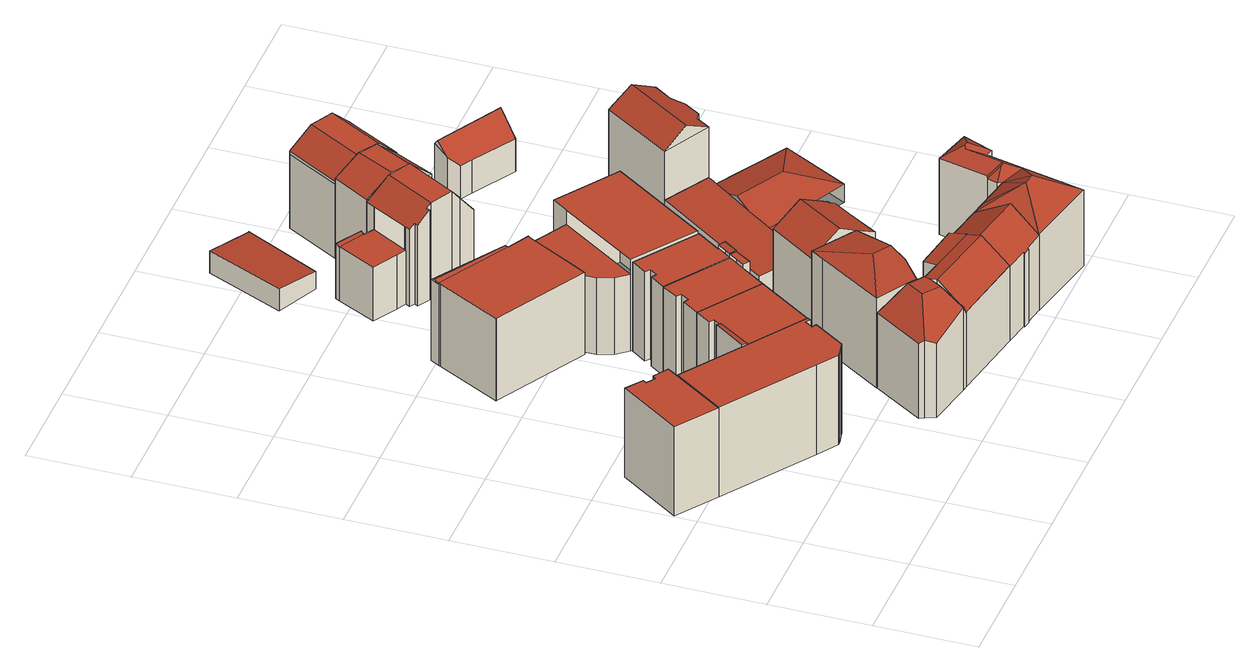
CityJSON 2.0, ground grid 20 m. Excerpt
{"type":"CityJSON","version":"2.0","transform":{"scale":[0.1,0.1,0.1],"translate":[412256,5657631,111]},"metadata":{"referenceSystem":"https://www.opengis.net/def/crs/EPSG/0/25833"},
"CityObjects":{
"building1":{"type":"Building","attributes":{"Dachtyp_tdc":"tdcPolyFlatRoof","Gemeindeschluessel":14612000,"Dachneigung":0,"QualitaetDacherkennung":50,"Geometrietyp2DReferenz":"3000","measuredHeight":19.53,"function":"31001_9998","roofType":"1000"},"geometry":[{"type":"Solid","lod":"2","boundaries":[[[[0,1,2,3]],[[1,4,5,2]],[[4,6,7,5]],[[6,8,9,7]],[[10,11,12,13]],[[11,14,15,12]],[[14,0,3,15]],[[14,11,10,16,8,6,4,1,0]],[[3,2,5,7,9,17,13,12,15]],[[8,16,17,9]],[[16,10,13,17]]]],"semantics":{"surfaces":[{"type":"WallSurface"},{"type":"RoofSurface"},{"type":"GroundSurface"}],"values":[[0,0,0,0,0,0,0,1,2,0,0]]}}]},
"building2":{"type":"Building","attributes":{"Dachtyp_tdc":"tdcPolyFlatRoof","Gemeindeschluessel":14612000,"Dachneigung":0,"QualitaetDacherkennung":45,"Geometrietyp2DReferenz":"3000","measuredHeight":19.58,"function":"31001_9998","roofType":"1000"},"geometry":[{"type":"Solid","lod":"2","boundaries":[[[[18,19,20,21]],[[19,22,23,20]],[[22,24,25,23]],[[24,26,27,25]],[[26,28,29,27]],[[28,30,15,29]],[[30,31,12,15]],[[31,32,33,12]],[[32,34,35,33]],[[34,36,37,35]],[[36,38,39,37]],[[38,40,41,39]],[[40,18,21,41]],[[40,38,36,34,32,31,30,28,26,24,22,19,18]],[[21,20,23,25,27,29,15,12,33,35,37,39,41]]]],"semantics":{"surfaces":[{"type":"WallSurface"},{"type":"RoofSurface"},{"type":"GroundSurface"}],"values":[[0,0,0,0,0,0,0,0,0,0,0,0,0,1,2]]}}]},
"building3":{"type":"Building","attributes":{"Gemeindeschluessel":14612000,"Geometrietyp2DReferenz":"3000","function":"31001_9998","roofType":"9999"},"children":["building3-1","building3-2"]},
"building3-1":{"type":"BuildingPart","attributes":{"Dachtyp_tdc":"tdcPolyFlatRoof","Dachneigung":6.68,"QualitaetDacherkennung":51,"Geometrietyp2DReferenz":"3000","measuredHeight":19.91,"roofType":"2100"},"parents":["building3"],"geometry":[{"type":"MultiSurface","lod":"2","boundaries":[[[42,43,44,45,46]],[[47,48,49,50,51]],[[48,42,46,49]],[[48,47,43,42]],[[46,45,50,49]]],"semantics":{"surfaces":[{"type":"WallSurface"},{"type":"RoofSurface"},{"type":"GroundSurface"}],"values":[0,0,0,1,2]}}]},
"building3-2":{"type":"BuildingPart","attributes":{"Dachtyp_tdc":"tdcPolyFlatRoof","Dachneigung":0,"QualitaetDacherkennung":56,"Geometrietyp2DReferenz":"3000","measuredHeight":19.46,"roofType":"1000"},"parents":["building3"],"geometry":[{"type":"MultiSurface","lod":"2","boundaries":[[[52,51,50,53]],[[44,54,55,45]],[[54,56,57,55]],[[56,58,59,57]],[[58,60,61,59]],[[60,52,53,61]],[[60,58,56,54,44,51,52]],[[53,50,45,55,57,59,61]]],"semantics":{"surfaces":[{"type":"WallSurface"},{"type":"RoofSurface"},{"type":"GroundSurface"}],"values":[0,0,0,0,0,0,1,2]}}]},
"building4":{"type":"Building","attributes":{"Gemeindeschluessel":14612000,"Geometrietyp2DReferenz":"3000","function":"31001_9998","roofType":"9999"},"children":["building4-1","building4-2"]},
"building4-1":{"type":"BuildingPart","attributes":{"Dachtyp_tdc":"tdcPolyFlatRoof","Dachneigung":0,"QualitaetDacherkennung":58,"Geometrietyp2DReferenz":"3000","measuredHeight":19.43,"roofType":"1000"},"parents":["building4"],"geometry":[{"type":"MultiSurface","lod":"2","boundaries":[[[62,60,61,63]],[[60,58,59,61]],[[58,64,65,59]],[[64,66,67,65]],[[66,68,69,67]],[[68,70,71,69]],[[70,72,73,71]],[[72,74,75,73]],[[72,70,68,66,64,58,60,62,74]],[[75,63,61,59,65,67,69,71,73]]],"semantics":{"surfaces":[{"type":"WallSurface"},{"type":"RoofSurface"},{"type":"GroundSurface"}],"values":[0,0,0,0,0,0,0,0,1,2]}}]},
"building4-2":{"type":"BuildingPart","attributes":{"Dachtyp_tdc":"tdcPolyFlatRoof","Dachneigung":0,"QualitaetDacherkennung":25,"Geometrietyp2DReferenz":"3000","measuredHeight":20.17,"roofType":"1000"},"parents":["building4"],"geometry":[{"type":"MultiSurface","lod":"2","boundaries":[[[76,77,78,79]],[[77,80,62,63,78]],[[81,76,79,75,74]],[[81,80,77,76]],[[79,78,63,75]]],"semantics":{"surfaces":[{"type":"WallSurface"},{"type":"RoofSurface"},{"type":"GroundSurface"}],"values":[0,0,0,1,2]}}]},
"building5":{"type":"Building","attributes":{"Gemeindeschluessel":14612000,"Geometrietyp2DReferenz":"3000","function":"31001_9998","roofType":"9999"},"children":["building5-1","building5-2","building5-3"]},
"building5-1":{"type":"BuildingPart","attributes":{"Dachtyp_tdc":"tdcPolyFlatRoof","Dachneigung":14.18,"QualitaetDacherkennung":50,"Geometrietyp2DReferenz":"3000","measuredHeight":20.51,"roofType":"2100"},"parents":["building5"],"geometry":[{"type":"MultiSurface","lod":"2","boundaries":[[[82,83,84,85]],[[82,86,87,88,83]],[[84,89,90,85]],[[83,88,91,92,89,84]],[[86,82,85,90,93]]],"semantics":{"surfaces":[{"type":"WallSurface"},{"type":"RoofSurface"},{"type":"GroundSurface"}],"values":[0,1,2,0,0]}}]},
"building5-2":{"type":"BuildingPart","attributes":{"Dachtyp_tdc":"tdcFreeFormRoof","Dachneigung":38.08,"QualitaetDacherkennung":42,"Geometrietyp2DReferenz":"3000","measuredHeight":21.02,"roofType":"5000"},"parents":["building5"],"geometry":[{"type":"MultiSurface","lod":"2","boundaries":[[[94,95,96,97]],[[95,98,99,96]],[[98,100,101,102,99]],[[103,104,105,106,107]],[[104,108,109,105]],[[108,110,111,109]],[[110,112,113,111]],[[112,114,115,113]],[[114,116,117,115]],[[116,94,97,117]],[[108,104,103,118,119,120]],[[112,110,108,120,121]],[[116,114,112,121,122]],[[123,100,98,95,94,116,122]],[[119,123,122,121,120]],[[106,105,109,111,113,115,117,97,96,99,102,124,125]]],"semantics":{"surfaces":[{"type":"WallSurface"},{"type":"RoofSurface"},{"type":"GroundSurface"}],"values":[0,0,0,0,0,0,0,0,0,0,1,1,1,1,1,2]}}]},
"building5-3":{"type":"BuildingPart","attributes":{"Dachtyp_tdc":"tdcGableRoof","Dachneigung":39.36,"QualitaetDacherkennung":57,"Geometrietyp2DReferenz":"3000","measuredHeight":21.18,"roofType":"3100"},"parents":["building5"],"geometry":[{"type":"MultiSurface","lod":"2","boundaries":[[[101,100,86,93]],[[90,89,126,127,106,125,124,102]],[[92,128,126,89]],[[128,129,127,126]],[[101,93,90,102]],[[86,100,130,119,118,131,132,91,87]],[[133,132,131,129]],[[92,91,132,133,128]],[[128,133,129]]],"semantics":{"surfaces":[{"type":"WallSurface"},{"type":"GroundSurface"},{"type":"RoofSurface"}],"values":[0,1,0,0,0,2,2,0,0]}}]},
"building6":{"type":"Building","attributes":{"Gemeindeschluessel":14612000,"Geometrietyp2DReferenz":"3000","function":"31001_9998","roofType":"9999"},"children":["building6-1","building6-2"]},
"building6-1":{"type":"BuildingPart","attributes":{"Dachtyp_tdc":"tdcFreeFormRoof","Dachneigung":29.08,"QualitaetDacherkennung":20,"Geometrietyp2DReferenz":"3000","measuredHeight":18.29,"roofType":"5000"},"parents":["building6"],"geometry":[{"type":"MultiSurface","lod":"2","boundaries":[[[134,135,136,137]],[[135,138,139,136]],[[138,140,141,139]],[[142,140,138]],[[143,142,138,135]],[[143,135,134]],[[142,143,134,140]],[[137,136,139,141]]],"semantics":{"surfaces":[{"type":"WallSurface"},{"type":"RoofSurface"},{"type":"GroundSurface"}],"values":[0,0,0,1,1,0,1,2]}}]},
"building6-2":{"type":"BuildingPart","attributes":{"Dachtyp_tdc":"tdcPolyFlatRoof","Dachneigung":0,"QualitaetDacherkennung":57,"Geometrietyp2DReferenz":"3000","measuredHeight":17.98,"roofType":"1000"},"parents":["building6"],"geometry":[{"type":"MultiSurface","lod":"2","boundaries":[[[144,145,146,141,140]],[[145,147,148,146]],[[147,149,150,148]],[[149,151,152,150]],[[151,153,154,152]],[[153,155,156,154]],[[155,157,158,156]],[[157,159,160,158]],[[159,161,134,137,160]],[[161,159,157,155,153,151,149,147,145,144]],[[141,146,148,150,152,154,156,158,160,137]]],"semantics":{"surfaces":[{"type":"WallSurface"},{"type":"RoofSurface"},{"type":"GroundSurface"}],"values":[0,0,0,0,0,0,0,0,0,1,2]}}]},
"building7":{"type":"Building","attributes":{"Dachtyp_tdc":"tdcFreeFormRoof","Gemeindeschluessel":14612000,"Dachneigung":11.37,"QualitaetDacherkennung":11,"Geometrietyp2DReferenz":"3000","measuredHeight":21.25,"function":"31001_9998","roofType":"5000"},"geometry":[{"type":"Solid","lod":"2","boundaries":[[[[162,163,96,99]],[[163,164,97,96]],[[164,165,166,97]],[[165,167,168,166]],[[167,169,170,168]],[[169,171,172,170]],[[171,173,174,172]],[[173,175,176,174]],[[175,162,99,176]],[[177,178,165,164]],[[175,179,177,164,163,162]],[[173,171,169,167,178,177,179]],[[167,165,178]],[[175,173,179]],[[99,96,97,166,168,170,172,174,176]]]],"semantics":{"surfaces":[{"type":"WallSurface"},{"type":"RoofSurface"},{"type":"GroundSurface"}],"values":[[0,0,0,0,0,0,0,0,0,1,1,1,0,0,2]]}}]},
"building8":{"type":"Building","attributes":{"Gemeindeschluessel":14612000,"Geometrietyp2DReferenz":"3000","function":"31001_9998","roofType":"9999"},"children":["building8-1","building8-2"]},
"building8-1":{"type":"BuildingPart","attributes":{"Dachtyp_tdc":"tdcPolyFlatRoof","Dachneigung":0,"QualitaetDacherkennung":55,"Geometrietyp2DReferenz":"3000","measuredHeight":19.46,"roofType":"1000"},"parents":["building8"],"geometry":[{"type":"MultiSurface","lod":"2","boundaries":[[[180,181,73,75]],[[181,182,183,73]],[[182,184,185,183]],[[184,186,187,185]],[[186,188,189,187]],[[188,190,191,189]],[[190,192,193,191]],[[192,194,195,193]],[[194,196,197,195]],[[196,198,199,197]],[[198,196,194,192,190,188,186,184,182,181,180]],[[75,73,183,185,187,189,191,193,195,197,199]]],"semantics":{"surfaces":[{"type":"WallSurface"},{"type":"RoofSurface"},{"type":"GroundSurface"}],"values":[0,0,0,0,0,0,0,0,0,0,1,2]}}]},
"building8-2":{"type":"BuildingPart","attributes":{"Dachtyp_tdc":"tdcPolyFlatRoof","Dachneigung":3.22,"QualitaetDacherkennung":26,"Geometrietyp2DReferenz":"3000","measuredHeight":20.37,"roofType":"2100"},"parents":["building8"],"geometry":[{"type":"MultiSurface","lod":"2","boundaries":[[[200,201,202,199,198]],[[201,203,79,202]],[[203,204,180,75,79]],[[203,201,200,204]],[[75,199,202,79]]],"semantics":{"surfaces":[{"type":"WallSurface"},{"type":"RoofSurface"},{"type":"GroundSurface"}],"values":[0,0,0,1,2]}}]},
"building9":{"type":"Building","attributes":{"Gemeindeschluessel":14612000,"Geometrietyp2DReferenz":"3000","function":"31001_9998","roofType":"9999"},"children":["building9-1","building9-2"]},
"building9-1":{"type":"BuildingPart","attributes":{"Dachtyp_tdc":"tdcPolyFlatRoof","Dachneigung":0,"QualitaetDacherkennung":77,"Geometrietyp2DReferenz":"3000","measuredHeight":19.98,"roofType":"1000"},"parents":["building9"],"geometry":[{"type":"MultiSurface","lod":"2","boundaries":[[[205,206,207,208]],[[206,209,210,211,207]],[[212,213,214]],[[212,215,216,213]],[[215,205,208,216]],[[215,212,209,206,205]],[[208,207,211,213,216]]],"semantics":{"surfaces":[{"type":"WallSurface"},{"type":"RoofSurface"},{"type":"GroundSurface"}],"values":[0,0,0,0,0,1,2]}}]},
"building9-2":{"type":"BuildingPart","attributes":{"Dachtyp_tdc":"tdcPolyFlatRoof","Dachneigung":0,"QualitaetDacherkennung":59,"Geometrietyp2DReferenz":"3000","measuredHeight":16.75,"roofType":"1000"},"parents":["building9"],"geometry":[{"type":"MultiSurface","lod":"2","boundaries":[[[217,218,219,220]],[[218,221,222,219]],[[221,223,224,222]],[[223,214,213,224]],[[210,217,220,211]],[[210,214,223,221,218,217]],[[220,219,222,224,213,211]]],"semantics":{"surfaces":[{"type":"WallSurface"},{"type":"RoofSurface"},{"type":"GroundSurface"}],"values":[0,0,0,0,0,1,2]}}]},
"building10":{"type":"Building","attributes":{"Dachtyp_tdc":"tdcFreeFormRoof","Gemeindeschluessel":14612000,"Dachneigung":31.91,"QualitaetDacherkennung":61,"Geometrietyp2DReferenz":"3000","measuredHeight":21.23,"function":"31001_9998","roofType":"5000"},"geometry":[{"type":"Solid","lod":"2","boundaries":[[[[225,226,126,227]],[[226,228,84,126]],[[228,229,230,84]],[[229,231,232,230]],[[231,233,234,232]],[[233,235,236,234]],[[235,237,238,236]],[[237,239,240,238]],[[239,241,242,240]],[[241,243,244,242]],[[243,225,227,244]],[[235,233,231,229,228,245,246]],[[225,243,241,239,237,246,245,226]],[[228,226,245]],[[237,235,246]],[[227,126,84,230,232,234,236,238,240,242,244]]]],"semantics":{"surfaces":[{"type":"WallSurface"},{"type":"RoofSurface"},{"type":"GroundSurface"}],"values":[[0,0,0,0,0,0,0,0,0,0,0,1,1,0,0,2]]}}]},
"building11":{"type":"Building","attributes":{"Dachtyp_tdc":"tdcFreeFormRoof","Gemeindeschluessel":14612000,"Dachneigung":28.31,"QualitaetDacherkennung":52,"Geometrietyp2DReferenz":"3000","measuredHeight":21.32,"function":"31001_9998","roofType":"5000"},"geometry":[{"type":"Solid","lod":"2","boundaries":[[[[247,248,249,250]],[[248,251,252,249]],[[251,253,254,252]],[[253,255,256,254]],[[255,169,170,256]],[[169,257,168,170]],[[257,258,259,168]],[[258,247,250,259]],[[260,261,258,257]],[[248,247,261,260,169,255,253,251]],[[257,169,260]],[[247,258,261]],[[250,249,252,254,256,170,168,259]]]],"semantics":{"surfaces":[{"type":"WallSurface"},{"type":"RoofSurface"},{"type":"GroundSurface"}],"values":[[0,0,0,0,0,0,0,0,1,1,0,0,2]]}}]},
"building12":{"type":"Building","attributes":{"Dachtyp_tdc":"tdcPolyFlatRoof","Gemeindeschluessel":14612000,"Dachneigung":0,"QualitaetDacherkennung":39,"Geometrietyp2DReferenz":"3000","measuredHeight":3.94,"function":"31001_9998","roofType":"1000"},"geometry":[{"type":"Solid","lod":"2","boundaries":[[[[262,263,232,234]],[[263,264,265,232]],[[264,266,267,265]],[[266,262,234,267]],[[266,264,263,262]],[[234,232,265,267]]]],"semantics":{"surfaces":[{"type":"WallSurface"},{"type":"RoofSurface"},{"type":"GroundSurface"}],"values":[[0,0,0,0,1,2]]}}]},
"building13":{"type":"Building","attributes":{"Gemeindeschluessel":14612000,"Geometrietyp2DReferenz":"3000","function":"31001_9998","roofType":"9999"},"children":["building13-1","building13-2","building13-3"]},
"building13-1":{"type":"BuildingPart","attributes":{"Dachtyp_tdc":"tdcCutGableRoof","Dachneigung":51.45,"QualitaetDacherkennung":53,"Geometrietyp2DReferenz":"3000","measuredHeight":20.49,"roofType":"9999"},"parents":["building13"],"geometry":[{"type":"MultiSurface","lod":"2","boundaries":[[[268,269,270,271]],[[269,272,273,270]],[[274,275,276,277,278,279,280,281,272,269]],[[268,282,283,284,285,286,287,288,289,290]],[[269,268,290,274]],[[273,291,292,293,294,295,296,297,298,299,300,301,302,303,304,305,306,307,271,270]],[[277,308,295]],[[276,296,309]],[[276,275,297,296]],[[275,274,298,297]],[[274,290,299,298]],[[290,289,300,299]],[[289,288,301,300]],[[288,287,302,301]],[[287,286,303,302]],[[286,285,304,303]],[[285,284,305,304]],[[284,283,306,305]],[[283,282,307,306]],[[282,268,271,307]],[[272,281,291,273]],[[281,280,292,291]],[[280,279,293,292]],[[279,278,294,293]],[[278,277,295,294]]],"semantics":{"surfaces":[{"type":"WallSurface"},{"type":"RoofSurface"},{"type":"GroundSurface"}],"values":[0,0,1,1,1,2,0,0,0,0,0,0,0,0,0,0,0,0,0,0,0,0,0,0,0]}}]},
"building13-2":{"type":"BuildingPart","attributes":{"Dachtyp_tdc":"tdcPolyFlatRoof","Dachneigung":0,"QualitaetDacherkennung":76,"Geometrietyp2DReferenz":"3000","measuredHeight":11.8,"roofType":"1000"},"parents":["building13"],"geometry":[{"type":"MultiSurface","lod":"2","boundaries":[[[308,310,311,295]],[[310,312,313,311]],[[312,314,315,316,313]],[[317,309,296,318,319]],[[309,317,314,312,310,308]],[[311,313,316,318,296,295]]],"semantics":{"surfaces":[{"type":"WallSurface"},{"type":"RoofSurface"},{"type":"GroundSurface"}],"values":[0,0,0,0,1,2]}}]},
"building13-3":{"type":"BuildingPart","attributes":{"Dachtyp_tdc":"tdcPolyFlatRoof","Dachneigung":20.11,"QualitaetDacherkennung":30,"Geometrietyp2DReferenz":"3000","measuredHeight":11.99,"roofType":"2100"},"parents":["building13"],"geometry":[{"type":"MultiSurface","lod":"2","boundaries":[[[320,319,318,321]],[[315,322,323,316]],[[322,320,321,323]],[[322,315,319,320]],[[321,318,316,323]]],"semantics":{"surfaces":[{"type":"WallSurface"},{"type":"RoofSurface"},{"type":"GroundSurface"}],"values":[0,0,0,1,2]}}]},
"building14":{"type":"Building","attributes":{"Dachtyp_tdc":"tdcPolyFlatRoof","Gemeindeschluessel":14612000,"Dachneigung":5.86,"QualitaetDacherkennung":78,"Geometrietyp2DReferenz":"3000","measuredHeight":4.78,"function":"31001_2000","roofType":"2100"},"geometry":[{"type":"Solid","lod":"2","boundaries":[[[[324,325,326,327]],[[325,328,329,326]],[[328,330,331,329]],[[330,332,333,331]],[[332,324,327,333]],[[332,330,328,325,324]],[[327,326,329,331,333]]]],"semantics":{"surfaces":[{"type":"WallSurface"},{"type":"RoofSurface"},{"type":"GroundSurface"}],"values":[[0,0,0,0,0,1,2]]}}]},
"building15":{"type":"Building","attributes":{"Dachtyp_tdc":"tdcCutGableRoof","Gemeindeschluessel":14612000,"Dachneigung":42.25,"QualitaetDacherkennung":51,"Geometrietyp2DReferenz":"3000","measuredHeight":20.55,"function":"31001_9998","roofType":"9999"},"geometry":[{"type":"Solid","lod":"2","boundaries":[[[[334,335,336,297]],[[335,337,338,336]],[[337,339,300,338]],[[339,334,297,300]],[[335,334,340,341]],[[337,335,341,342]],[[339,337,342,343]],[[334,339,343,340]],[[342,341,340,343]],[[297,336,338,300]]]],"semantics":{"surfaces":[{"type":"WallSurface"},{"type":"RoofSurface"},{"type":"GroundSurface"}],"values":[[0,0,0,0,1,0,1,0,1,2]]}}]},
"building16":{"type":"Building","attributes":{"Dachtyp_tdc":"tdcFreeFormRoof","Gemeindeschluessel":14612000,"Dachneigung":35.22,"QualitaetDacherkennung":17,"Geometrietyp2DReferenz":"3000","measuredHeight":21.38,"function":"31001_9998","roofType":"5000"},"geometry":[{"type":"Solid","lod":"2","boundaries":[[[[344,345,346,347]],[[345,233,348,346]],[[233,349,350,348]],[[349,351,352,350]],[[351,353,354,352]],[[353,355,356,354]],[[355,357,358,356]],[[357,359,360,358]],[[359,361,362,360]],[[361,363,364,362]],[[363,365,366,364]],[[365,367,368,366]],[[367,369,370,368]],[[369,371,372,370]],[[371,344,347,372]],[[373,374,375,376,377,371,369]],[[378,379,380,373,369,367]],[[378,367,365]],[[363,378,365]],[[361,378,363]],[[378,361,379]],[[380,379,361,359]],[[374,373,380,359,357]],[[381,375,374,357,355]],[[381,355,353]],[[376,375,381,353,351]],[[351,377,376]],[[351,382,377]],[[349,382,351]],[[349,383,382]],[[383,349,233]],[[383,233,345]],[[382,383,345,344]],[[377,382,344,371]],[[347,346,348,350,352,354,356,358,360,362,364,366,368,370,372]]]],"semantics":{"surfaces":[{"type":"WallSurface"},{"type":"RoofSurface"},{"type":"GroundSurface"}],"values":[[0,0,0,0,0,0,0,0,0,0,0,0,0,0,0,1,1,1,1,1,1,1,1,1,1,1,1,1,1,1,1,1,1,1,2]]}}]},
"building17":{"type":"Building","attributes":{"Dachtyp_tdc":"tdcFreeFormRoof","Gemeindeschluessel":14612000,"Dachneigung":33.97,"QualitaetDacherkennung":58,"Geometrietyp2DReferenz":"3000","measuredHeight":20.54,"function":"31001_9998","roofType":"5000"},"geometry":[{"type":"Solid","lod":"2","boundaries":[[[[384,385,386,387]],[[385,388,389,386]],[[388,390,338,389]],[[390,391,392,338]],[[391,393,394,392]],[[393,395,336,394]],[[395,396,397,336]],[[396,398,399,397]],[[398,384,387,399]],[[400,401,402,403]],[[404,405,406,407,390]],[[408,400,403,407,406]],[[398,408,406,384]],[[396,401,400,408,398]],[[391,407,403,393]],[[390,407,391]],[[384,406,405,385]],[[385,405,404,388]],[[388,404,390]],[[393,403,402,395]],[[395,402,401,396]],[[387,386,389,338,392,394,336,397,399]]]],"semantics":{"surfaces":[{"type":"WallSurface"},{"type":"RoofSurface"},{"type":"GroundSurface"}],"values":[[0,0,0,0,0,0,0,0,0,1,1,1,0,0,0,0,0,0,0,0,0,2]]}}]},
"building18":{"type":"Building","attributes":{"Gemeindeschluessel":14612000,"Geometrietyp2DReferenz":"3000","function":"31001_9998","roofType":"9999"},"children":["building18-1","building18-2","building18-3"]},
"building18-1":{"type":"BuildingPart","attributes":{"Dachtyp_tdc":"tdcPolyFlatRoof","Dachneigung":3.35,"QualitaetDacherkennung":69,"Geometrietyp2DReferenz":"3000","measuredHeight":6.29,"roofType":"2100"},"parents":["building18"],"geometry":[{"type":"MultiSurface","lod":"2","boundaries":[[[409,410,411]],[[409,412,413,410]],[[412,414,415,413]],[[414,416,417,415]],[[416,418,419,420,417]],[[418,416,414,412,409,421,422,423]],[[424,410,413,415,417,420]]],"semantics":{"surfaces":[{"type":"WallSurface"},{"type":"RoofSurface"},{"type":"GroundSurface"}],"values":[0,0,0,0,0,1,2]}}]},
"building18-2":{"type":"BuildingPart","attributes":{"Dachtyp_tdc":"tdcFreeFormRoof","Dachneigung":18.75,"QualitaetDacherkennung":21,"Geometrietyp2DReferenz":"3000","measuredHeight":6.86,"roofType":"5000"},"parents":["building18"],"geometry":[{"type":"MultiSurface","lod":"2","boundaries":[[[419,425,426,420]],[[425,427,428,426]],[[429,430,422,431,432,427]],[[429,427,425]],[[430,429,425,419,423]],[[420,426,428,433,424]]],"semantics":{"surfaces":[{"type":"WallSurface"},{"type":"RoofSurface"},{"type":"GroundSurface"}],"values":[0,0,1,1,1,2]}}]},
"building18-3":{"type":"BuildingPart","attributes":{"Dachtyp_tdc":"tdcPolyFlatRoof","Dachneigung":0,"QualitaetDacherkennung":68,"Geometrietyp2DReferenz":"3000","measuredHeight":4.07,"roofType":"1000"},"parents":["building18"],"geometry":[{"type":"MultiSurface","lod":"2","boundaries":[[[432,434,435,433]],[[434,411,410,435]],[[431,411,434,432]],[[433,435,410,424]]],"semantics":{"surfaces":[{"type":"WallSurface"},{"type":"RoofSurface"},{"type":"GroundSurface"}],"values":[0,0,1,2]}}]},
"building19":{"type":"Building","attributes":{"Gemeindeschluessel":14612000,"Dachtyp_tdc":"tdcPolyFlatRoof","Dachneigung":0,"QualitaetDacherkennung":54,"Geometrietyp2DReferenz":"3000","measuredHeight":3.49,"function":"31001_9998","roofType":"1000"},"geometry":[{"type":"Solid","lod":"2","boundaries":[[[[436,437,300,438]],[[437,439,338,300]],[[439,440,389,338]],[[440,441,442,389]],[[441,443,444,442]],[[443,445,446,444]],[[445,436,438,446]],[[445,443,441,440,439,437,436]],[[438,300,338,389,442,444,446]]]],"semantics":{"surfaces":[{"type":"WallSurface"},{"type":"RoofSurface"},{"type":"GroundSurface"}],"values":[[0,0,0,0,0,0,0,1,2]]}}]},
"building20":{"type":"Building","attributes":{"Dachtyp_tdc":"tdcFreeFormRoof","Gemeindeschluessel":14612000,"Dachneigung":27.85,"QualitaetDacherkennung":73,"Geometrietyp2DReferenz":"3000","measuredHeight":20.19,"function":"31001_9998","roofType":"5000"},"geometry":[{"type":"Solid","lod":"2","boundaries":[[[[447,448,449,450]],[[448,451,452,449]],[[451,453,454,452]],[[453,455,456,454]],[[455,457,458,456]],[[457,459,460,458]],[[461,462,447,463]],[[451,448,462,461,459,457,455,453]],[[448,447,462]],[[463,459,461]],[[460,464,450,449,452,454,456,458]],[[459,463,464,460]],[[463,447,450,464]]]],"semantics":{"surfaces":[{"type":"WallSurface"},{"type":"RoofSurface"},{"type":"GroundSurface"}],"values":[[0,0,0,0,0,0,1,1,0,0,2,0,0]]}}]},
"building21":{"type":"Building","attributes":{"Dachtyp_tdc":"tdcFreeFormRoof","Gemeindeschluessel":14612000,"Dachneigung":43.82,"QualitaetDacherkennung":38,"Geometrietyp2DReferenz":"3000","measuredHeight":11.4,"function":"31001_9998","roofType":"5000"},"geometry":[{"type":"Solid","lod":"2","boundaries":[[[[465,466,467,468]],[[466,469,470,467]],[[469,471,472,470]],[[471,473,474,472]],[[473,475,476,474]],[[475,477,478,476]],[[477,479,480,478]],[[479,465,468,480]],[[481,473,471,469,466,482]],[[477,475,481,482,465,479]],[[466,465,482]],[[475,473,481]],[[468,467,470,472,474,476,478,480]]]],"semantics":{"surfaces":[{"type":"WallSurface"},{"type":"RoofSurface"},{"type":"GroundSurface"}],"values":[[0,0,0,0,0,0,0,0,1,1,0,0,2]]}}]}
},
"vertices":[
[4,445,203],[88,568,203],[88,568,8],[4,445,8],[122,544,203],[122,544,8],[117,537,203],[117,537,8],[135,525,203],[135,525,8],[169,513,203],[155,492,203],[155,492,8],[169,513,8],[85,389,203],[85,389,8],[140,532,203],[140,532,8],
[383,308,204],[341,245,204],[341,245,8],[383,308,8],[336,245,204],[336,245,8],[314,240,204],[314,240,8],[307,239,204],[307,239,8],[266,267,204],[266,267,8],[85,389,204],[155,492,204],[275,411,204],[275,411,8],[397,329,204],[397,329,8],[393,322,204],[393,322,8],[384,328,204],[384,328,8],[374,313,204],[374,313,8],
[319,475,208],[328,469,206],[328,469,203],[328,469,9],[319,475,9],[285,404,206],[275,411,208],[275,411,9],[285,404,9],[285,404,203],
[397,329,203],[397,329,9],[339,485,203],[339,485,9],[330,492,203],[330,492,9],[350,522,203],[350,522,9],[472,440,203],[472,440,9],
[505,488,203],[505,488,9],[373,555,203],[373,555,9],[382,549,203],[382,549,9],[393,566,203],[393,566,9],[384,573,203],[384,573,9],[405,604,203],[405,604,9],[528,521,203],[528,521,9],
[540,513,211],[518,480,211],[518,480,9],[540,513,9],[505,488,211],[528,521,211],
[621,188,210],[719,173,210],[719,173,14],[621,188,14],[607,158,218],[641,152,218],[714,137,219],[714,137,14],[607,158,14],[714,137,218],[714,137,177],[607,158,177],
[486,229,177],[547,192,174],[547,192,14],[486,229,14],[564,181,173],[564,181,14],[561,167,218],[561,167,177],[561,167,14],[547,101,187],[541,79,174],[541,79,14],[547,101,14],[547,101,177],[531,81,194],[531,81,14],[435,98,176],[435,98,14],[426,118,184],[426,118,14],[422,128,177],[422,128,14],[486,228,178],[486,228,14],[558,153,222],[558,154,222],[542,128,222],[507,151,224],[529,186,224],[561,166,222],[561,166,14],[558,154,14],
[700,52,14],[543,79,14],[700,52,177],[543,79,177],[561,166,218],[555,138,226],[709,109,226],[700,52,178],
[303,993,186],[313,1011,186],[313,1011,9],[303,993,9],[455,920,186],[455,920,9],[451,911,186],[451,911,9],[449,918,189],[308,1002,192],
[451,911,189],[450,911,189],[450,911,9],[492,889,189],[492,889,9],[489,885,189],[489,885,9],[427,772,189],[427,772,9],[419,757,189],[419,757,9],[234,860,189],[234,860,9],[233,860,189],[233,860,9],[301,989,189],[301,989,9],[303,993,189],
[564,181,211],[547,192,211],[486,229,210],[572,361,208],[572,361,14],[590,388,207],[590,388,14],[675,334,207],[675,334,14],[675,332,208],[675,332,14],[658,305,214],[658,305,14],[603,216,220],[603,216,14],[590,273,227],[589,387,208],[625,251,227],
[528,521,204],[405,604,204],[425,634,204],[425,634,9],[435,628,204],[435,628,9],[445,643,204],[445,643,9],[435,650,204],[435,650,9],[457,680,204],[457,680,9],[579,597,204],[579,597,9],[569,583,204],[569,583,9],[546,550,204],[546,550,9],[547,549,204],[547,549,9],
[547,549,212],[559,541,213],[559,541,9],[540,513,213],[528,521,212],
[709,791,208],[580,600,208],[580,600,8],[709,791,8],[458,684,208],[458,684,176],[458,684,8],[565,843,208],[565,843,8],[565,843,176],[586,874,208],[586,874,8],
[438,708,176],[428,738,176],[428,738,8],[438,708,8],[427,772,176],[427,772,8],[489,885,176],[489,885,8],
[749,43,177],[700,52,176],[749,43,14],[719,173,187],[721,182,182],[721,182,14],[722,185,179],[722,185,14],[833,165,179],[833,165,14],[832,162,182],[832,162,14],[807,33,177],[807,33,14],[764,40,176],[764,40,14],[763,38,175],[763,38,14],[749,41,174],[749,41,14],[710,111,226],[818,91,226],
[761,416,193],[759,413,193],[759,413,14],[761,416,14],[771,406,185],[771,406,14],[750,373,185],[750,373,14],[712,310,184],[712,310,14],[590,388,189],[654,483,190],[654,483,14],[645,354,227],[707,450,227],
[833,165,54],[722,185,54],[747,223,54],[747,223,14],[852,205,54],[852,205,14],
[536,1049,220],[493,1073,218],[493,1073,15],[536,1049,15],[484,1078,211],[484,1078,15],[550,1173,218],[504,1198,184],[495,1182,184],[453,1107,184],[448,1098,184],[459,1092,192],[455,1085,192],[480,1071,212],[553,1040,197],[551,1038,197],[579,1022,157],[596,1053,157],[587,1058,170],[610,1098,170],[624,1090,150],[639,1122,154],[593,1148,220],[480,1071,15],[455,1085,15],[459,1092,15],[448,1098,15],[453,1107,15],[495,1182,15],[504,1198,15],[550,1173,15],[593,1148,15],[639,1122,15],[624,1090,15],[610,1098,15],[587,1058,15],[596,1053,15],[579,1022,15],[551,1038,15],[553,1040,15],[453,1107,133],[495,1182,133],
[434,1117,133],[434,1117,15],[385,1145,133],[385,1145,15],[424,1222,133],[424,1222,131],[424,1222,15],[476,1193,133],[476,1193,15],[476,1193,131],
[481,1201,135],[481,1201,15],[429,1231,135],[429,1231,15],
[368,1317,57],[438,1472,57],[438,1472,9],[368,1317,9],[529,1430,47],[529,1430,9],[531,1430,46],[531,1430,9],[453,1277,47],[453,1277,9],
[504,1198,188],[545,1272,190],[545,1272,15],[674,1200,175],[674,1200,15],[639,1122,172],[556,1169,220],[594,1245,220],[631,1223,219],[593,1148,219],
[807,33,179],[832,162,179],[832,162,13],[807,33,13],[833,165,13],[863,160,179],[863,160,13],[937,147,179],[937,147,13],[933,156,179],[933,156,13],[938,176,179],[938,176,13],[947,180,179],[947,180,13],[969,278,179],[969,278,13],[1048,258,179],[1048,258,13],[1033,223,179],[1033,223,13],[1024,201,179],[1024,201,13],[1023,198,179],[1023,198,13],[1008,201,179],[1008,201,13],[962,3,179],[962,3,13],[987,234,198],[971,160,198],[967,156,200],[970,122,193],[911,83,227],[1021,202,182],[1003,236,202],[994,238,202],[959,159,196],[887,87,227],[836,161,182],
[694,1329,177],[728,1310,177],[728,1310,15],[694,1329,15],[708,1275,177],[708,1275,15],[674,1200,177],[634,1222,177],[634,1222,15],[590,1247,177],[590,1247,15],[545,1272,177],[606,1379,177],[606,1379,15],[673,1341,177],[673,1341,15],[651,1354,218],[606,1379,184],[545,1272,184],[590,1247,218],[708,1275,184],[728,1310,183],[694,1329,220],[634,1222,220],[673,1341,219],
[794,510,63],[794,510,14],[794,510,54],[765,466,60],[765,466,14],[680,518,60],[680,518,14],[825,747,76],[825,747,14],[917,695,76],[917,695,54],[917,695,14],[825,557,67],[850,595,69],[886,648,73],[825,557,14],
[1077,603,54],[1077,603,14],[1005,470,54],[1005,470,14],[971,573,81],[871,626,82],[825,557,54],[886,527,54],[886,527,14],
[854,476,54],[854,476,14],
[667,1143,50],[639,1122,50],[667,1143,15],[674,1200,50],[708,1275,50],[785,1236,50],[785,1236,15],[768,1193,50],[768,1193,15],[718,1175,50],[718,1175,15],
[914,883,183],[1002,825,186],[1002,825,13],[914,883,13],[979,790,186],[979,790,13],[984,763,176],[984,763,13],[963,730,176],[963,730,13],[935,723,186],[935,723,13],[917,695,186],[917,695,13],[870,722,215],[957,855,215],[825,747,183],[825,747,13],
[784,1142,104],[801,1173,117],[801,1173,15],[784,1142,15],[839,1152,117],[839,1152,15],[852,1145,117],[852,1145,15],[933,1100,116],[933,1100,15],[902,1055,86],[902,1055,15],[814,1106,88],[814,1106,15],[790,1120,88],[790,1120,15],[928,1092,129],[796,1165,129]
]}
